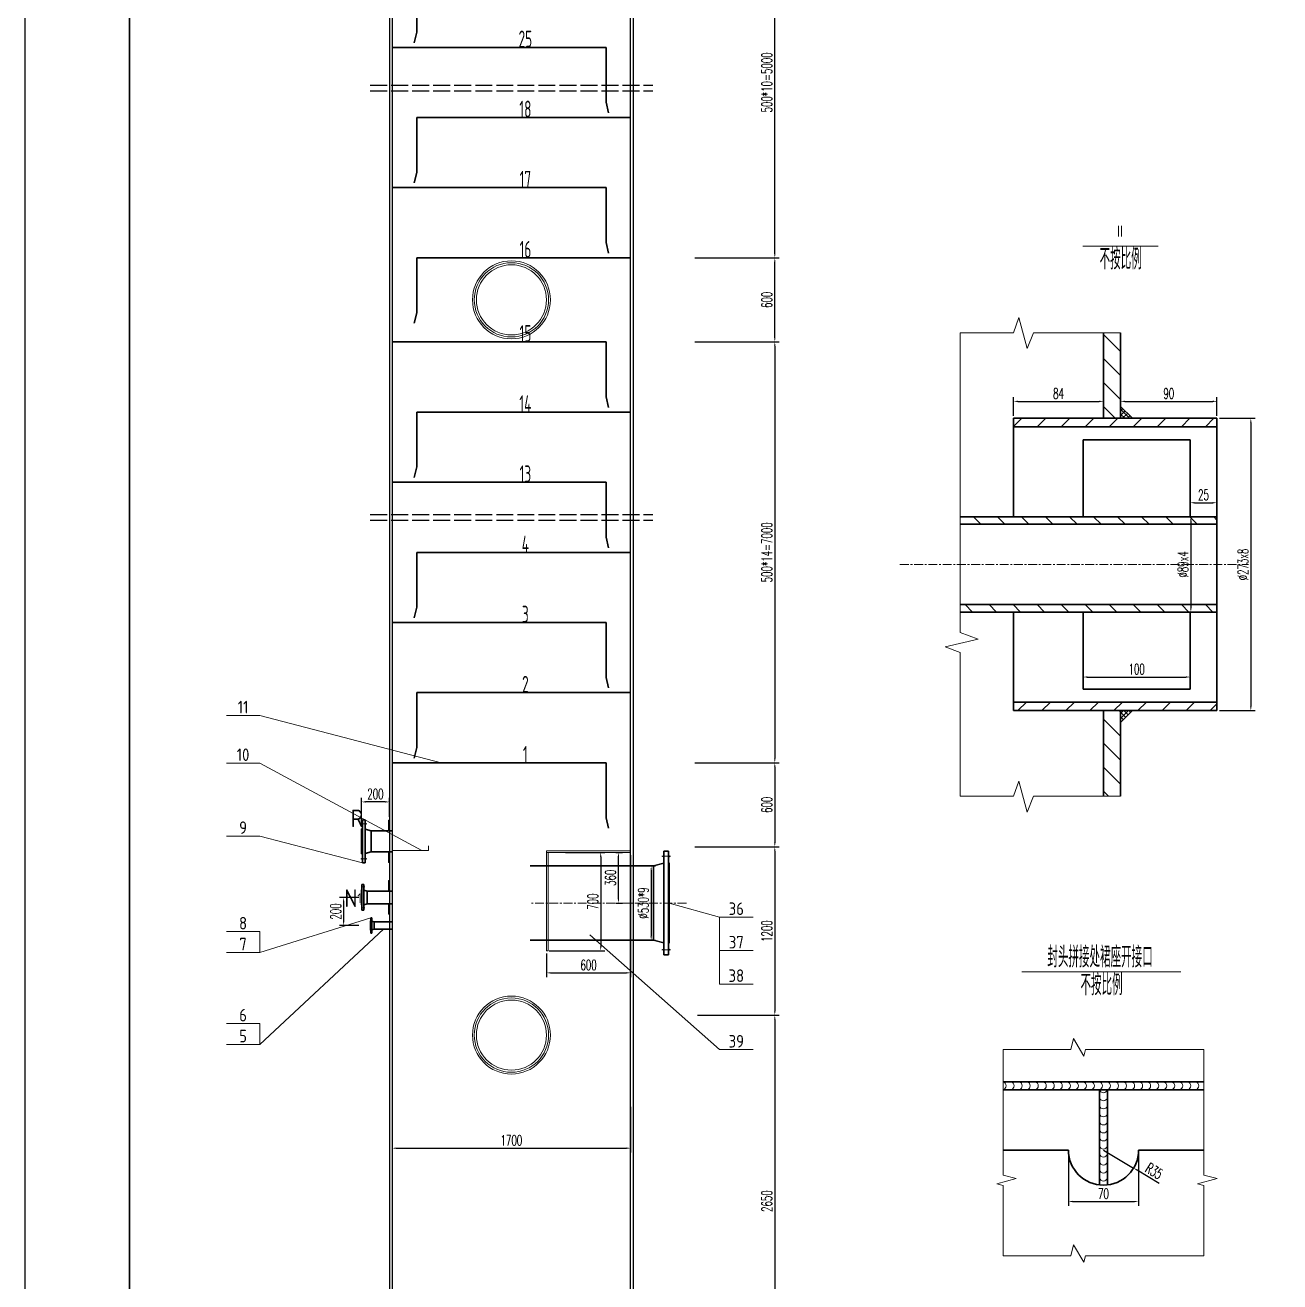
# Model space of a CAD drawing. Header units: millimetres. Extents: x 726 to 18437, y 478 to 25554.
# Drawn here: x 726 to 9673, y 5579 to 14538 of the extents above; entities that cross this region are included whole.
import ezdxf

# ---------------------------------------------------------------- set-up
doc = ezdxf.new("R2010")
doc.units = ezdxf.units.MM
doc.linetypes.add('ACAD_ISO02W100', pattern=[15, 12, -3])
doc.linetypes.add('CENTERX2', pattern=[101.6, 63.5, -12.7, 12.7, -12.7])
for name, color, linetype, lineweight in [('HNU-中心线', 2, 'CENTERX2', 15), ('HNU-主结构线', 1, 'Continuous', 30), ('HNU-剖面线', 4, 'Continuous', 15), ('HNU-尺寸标注', 6, 'Continuous', 15), ('HNU-指引线', 7, 'Continuous', 15), ('HNU-文字标注', 5, 'Continuous', 15), ('HNU-文本', 4, 'Continuous', 15), ('HNU-焊缝', 240, 'Continuous', 15), ('HNU-细实线', 110, 'Continuous', 15), ('HNU-附件', 7, 'Continuous', 30)]:
    doc.layers.add(name, color=color, linetype=linetype, lineweight=lineweight)
doc.layers.add('图层2', color=1, linetype='Continuous')
doc.styles.add('dm', font='romans.shx', dxfattribs={"width": 0.6})
doc.styles.add('HNU-文字', font='gbenor.shx', dxfattribs={"width": 0.7, "height": 5, "bigfont": 'gbcbig.shx'})
doc.styles.add('HNU-标注字母及数字', font='gbenor.shx', dxfattribs={"height": 3, "bigfont": 'gbcbig.shx'})
doc.styles.add('HNU-标注尺寸', font='gbenor.shx', dxfattribs={"width": 0.67, "bigfont": 'gbcbig.shx'})
doc.styles.add('HNU-罗马数字', font='romans.shx', dxfattribs={"height": 3, "bigfont": 'gbcbig.shx'})
doc.dimstyles.new('md', dxfattribs={"dimscale": 30, "dimtxt": 2.5, "dimasz": 1, "dimexe": 1, "dimexo": 0.625, "dimtad": 1, "dimdec": 0, "dimtxsty": 'dm', "dimcen": 2.5, "dimclrd": 7, "dimclre": 7, "dimclrt": 7, "dimadec": 0, "dimazin": 0, "dimtfac": 1, "dimtdec": 0, "dimtix": 1, "dimtmove": 0, "dimatfit": 3, "dimldrblk": 'ARCHTICK', "dimfxl": 1, "dimarcsym": 0})
pattern_1 = [(135, (-105793.52, -46881.62), (-85.68318, -85.68318), [])]

# ---------------------------------------------------------------- blocks, each defined once
blk = doc.blocks.new('*D8')
at = {"layer": 'Defpoints', "color": 0, "transparency": 16777216}
for p in [(5481.9, 12279.5), (5500.6, 9279.5), (6071.3, 9279.5)]:
    blk.add_point(p, dxfattribs=at)
at = {"layer": '图层2', "color": 7, "lineweight": -2, "transparency": 16777216}
for p, q in [((5500.6, 12279.5), (6101.3, 12279.5)), ((6071.3, 12249.5), (6071.3, 9309.5)), ((5519.4, 9279.5), (6101.3, 9279.5))]:
    blk.add_line(p, q, dxfattribs=at)
at = {"layer": '图层2', "color": 7, "transparency": 16777216}
for points in [[(6066.3, 12249.5), (6076.3, 12249.5), (6071.3, 12279.5)], [(6066.3, 9309.5), (6076.3, 9309.5), (6071.3, 9279.5)]]:
    blk.add_solid(points, dxfattribs=at)
at = {"layer": '图层2', "color": 7, "transparency": 16777216, "insert": (6015, 10779.5), "char_height": 75, "attachment_point": 5, "rotation": 90, "style": 'dm'}
blk.add_mtext('500*14=7000', dxfattribs=at)
blk = doc.blocks.new('_ArchTick')
at = {"color": 0, "linetype": 'ByBlock', "const_width": 0.15}
blk.add_lwpolyline([(-0.5, -0.5), (0.5, 0.5)], dxfattribs=at)
blk = doc.blocks.new('*D9')
at = {"layer": 'Defpoints', "color": 0, "transparency": 16777216}
for p in [(5481.9, 9279.5), (5481.9, 8679.5), (6071.3, 8679.5)]:
    blk.add_point(p, dxfattribs=at)
at = {"layer": '图层2', "color": 7, "lineweight": -2, "transparency": 16777216}
for p, q in [((5500.6, 9279.5), (6101.3, 9279.5)), ((6071.3, 9249.5), (6071.3, 8709.5)), ((5500.6, 8679.5), (6101.3, 8679.5))]:
    blk.add_line(p, q, dxfattribs=at)
at = {"layer": '图层2', "color": 7, "transparency": 16777216}
for points in [[(6066.3, 9249.5), (6076.3, 9249.5), (6071.3, 9279.5)], [(6066.3, 8709.5), (6076.3, 8709.5), (6071.3, 8679.5)]]:
    blk.add_solid(points, dxfattribs=at)
at = {"layer": '图层2', "color": 7, "transparency": 16777216, "insert": (6015, 8979.5), "char_height": 75, "attachment_point": 5, "rotation": 90, "style": 'dm'}
blk.add_mtext('600', dxfattribs=at)
blk = doc.blocks.new('*D10')
at = {"layer": 'Defpoints', "color": 0, "transparency": 16777216}
for p in [(5500.6, 8679.5), (5500.6, 7479.5), (6071.3, 7479.5)]:
    blk.add_point(p, dxfattribs=at)
at = {"layer": '图层2', "color": 7, "lineweight": -2, "transparency": 16777216}
for p, q in [((5519.4, 8679.5), (6101.3, 8679.5)), ((6071.3, 8649.5), (6071.3, 7509.5)), ((5519.4, 7479.5), (6101.3, 7479.5))]:
    blk.add_line(p, q, dxfattribs=at)
at = {"layer": '图层2', "color": 7, "transparency": 16777216}
for points in [[(6066.3, 8649.5), (6076.3, 8649.5), (6071.3, 8679.5)], [(6066.3, 7509.5), (6076.3, 7509.5), (6071.3, 7479.5)]]:
    blk.add_solid(points, dxfattribs=at)
at = {"layer": '图层2', "color": 7, "transparency": 16777216, "insert": (6015, 8079.5), "char_height": 75, "attachment_point": 5, "rotation": 90, "style": 'dm'}
blk.add_mtext('1200', dxfattribs=at)
blk = doc.blocks.new('*D11')
at = {"layer": 'Defpoints', "color": 0, "transparency": 16777216}
for p in [(5500.6, 7479.5), (5333.1, 4829.5), (6071.3, 4829.5)]:
    blk.add_point(p, dxfattribs=at)
at = {"layer": '图层2', "color": 7, "lineweight": -2, "transparency": 16777216}
for p, q in [((5519.4, 7479.5), (6101.3, 7479.5)), ((6071.3, 7449.5), (6071.3, 4859.5)), ((5351.9, 4829.5), (6101.3, 4829.5))]:
    blk.add_line(p, q, dxfattribs=at)
at = {"layer": '图层2', "color": 7, "transparency": 16777216}
for points in [[(6066.3, 7449.5), (6076.3, 7449.5), (6071.3, 7479.5)], [(6066.3, 4859.5), (6076.3, 4859.5), (6071.3, 4829.5)]]:
    blk.add_solid(points, dxfattribs=at)
at = {"layer": '图层2', "color": 7, "transparency": 16777216, "insert": (6015, 6154.5), "char_height": 75, "attachment_point": 5, "rotation": 90, "style": 'dm'}
blk.add_mtext('2650', dxfattribs=at)
blk = doc.blocks.new('*D30')
at = {"layer": 'Defpoints', "color": 0, "transparency": 16777216}
for p in [(4559.9, 8639.5), (4443.5, 7939.5), (4830, 7939.5)]:
    blk.add_point(p, dxfattribs=at)
at = {"layer": 'HNU-尺寸标注', "color": 7, "lineweight": -2, "transparency": 16777216}
for p, q in [((4578.6, 8639.5), (4860, 8639.5)), ((4830, 8609.5), (4830, 7969.5)), ((4462.3, 7939.5), (4860, 7939.5))]:
    blk.add_line(p, q, dxfattribs=at)
at = {"layer": 'HNU-尺寸标注', "color": 7, "transparency": 16777216}
for points in [[(4825, 8609.5), (4835, 8609.5), (4830, 8639.5)], [(4825, 7969.5), (4835, 7969.5), (4830, 7939.5)]]:
    blk.add_solid(points, dxfattribs=at)
at = {"layer": 'HNU-尺寸标注', "color": 7, "transparency": 16777216, "insert": (4773.8, 8289.5), "char_height": 75, "attachment_point": 5, "rotation": 90, "style": 'dm'}
blk.add_mtext('700', dxfattribs=at)
blk = doc.blocks.new('*D16')
at = {"layer": 'Defpoints', "color": 0, "transparency": 16777216}
for p in [(4919.5, 8639.5), (4956.3, 8639.5), (4919.5, 8279.5)]:
    blk.add_point(p, dxfattribs=at)
at = {"layer": 'HNU-尺寸标注', "color": 7, "lineweight": -2, "transparency": 16777216}
for p, q in [((4938.2, 8639.5), (4986.3, 8639.5)), ((4956.3, 8309.5), (4956.3, 8609.5)), ((4938.2, 8279.5), (4986.3, 8279.5))]:
    blk.add_line(p, q, dxfattribs=at)
at = {"layer": 'HNU-尺寸标注', "color": 7, "transparency": 16777216}
for points in [[(4951.3, 8609.5), (4961.3, 8609.5), (4956.3, 8639.5)], [(4951.3, 8309.5), (4961.3, 8309.5), (4956.3, 8279.5)]]:
    blk.add_solid(points, dxfattribs=at)
at = {"layer": 'HNU-尺寸标注', "color": 7, "transparency": 16777216, "insert": (4900.1, 8459.5), "char_height": 75, "attachment_point": 5, "rotation": 90, "style": 'dm'}
blk.add_mtext('360', dxfattribs=at)
blk = doc.blocks.new('*D31')
at = {"layer": 'Defpoints', "color": 0, "transparency": 16777216}
for p in [(5043.5, 8639.5), (4443.5, 7939.5), (5043.5, 7781.8)]:
    blk.add_point(p, dxfattribs=at)
at = {"layer": 'HNU-尺寸标注', "color": 7, "lineweight": -2, "transparency": 16777216}
for p, q in [((5043.5, 8620.8), (5043.5, 7751.8)), ((4443.5, 7920.8), (4443.5, 7751.8)), ((4473.5, 7781.8), (5013.5, 7781.8))]:
    blk.add_line(p, q, dxfattribs=at)
at = {"layer": 'HNU-尺寸标注', "color": 7, "transparency": 16777216}
for points in [[(4473.5, 7786.8), (4473.5, 7776.8), (4443.5, 7781.8)], [(5013.5, 7786.8), (5013.5, 7776.8), (5043.5, 7781.8)]]:
    blk.add_solid(points, dxfattribs=at)
at = {"layer": 'HNU-尺寸标注', "color": 7, "transparency": 16777216, "insert": (4743.5, 7838.1), "char_height": 75, "attachment_point": 5, "style": 'dm'}
blk.add_mtext('600', dxfattribs=at)
blk = doc.blocks.new('*D32')
at = {"layer": 'Defpoints', "color": 0, "transparency": 16777216}
for p in [(5143.8, 8544.5), (5143.8, 8014.5), (5189.8, 8014.5)]:
    blk.add_point(p, dxfattribs=at)
at = {"layer": 'HNU-尺寸标注', "color": 7, "lineweight": -2, "transparency": 16777216}
for p, q in [((5162.5, 8544.5), (5219.8, 8544.5)), ((5189.8, 8514.5), (5189.8, 8044.5)), ((5162.5, 8014.5), (5219.8, 8014.5))]:
    blk.add_line(p, q, dxfattribs=at)
at = {"layer": 'HNU-尺寸标注', "color": 7, "transparency": 16777216}
for points in [[(5184.8, 8514.5), (5194.8, 8514.5), (5189.8, 8544.5)], [(5184.8, 8044.5), (5194.8, 8044.5), (5189.8, 8014.5)]]:
    blk.add_solid(points, dxfattribs=at)
at = {"layer": 'HNU-尺寸标注', "color": 7, "transparency": 16777216, "insert": (5133.5, 8279.5), "char_height": 75, "attachment_point": 5, "rotation": 90, "style": 'dm'}
blk.add_mtext('%%C530*9', dxfattribs=at)
blk = doc.blocks.new('*D33')
at = {"layer": 'Defpoints', "color": 0, "transparency": 16777216}
for p in [(3123.5, 9000.4), (3323.7, 8875.2), (3123.5, 8809.3)]:
    blk.add_point(p, dxfattribs=at)
at = {"layer": 'HNU-尺寸标注', "color": 7, "lineweight": -2, "transparency": 16777216}
for p, q in [((3123.5, 8828), (3123.5, 9030.4)), ((3293.7, 9000.4), (3153.5, 9000.4)), ((3323.7, 8894), (3323.7, 9030.4))]:
    blk.add_line(p, q, dxfattribs=at)
at = {"layer": 'HNU-尺寸标注', "color": 7, "transparency": 16777216}
for points in [[(3153.5, 9005.4), (3153.5, 8995.4), (3123.5, 9000.4)], [(3293.7, 9005.4), (3293.7, 8995.4), (3323.7, 9000.4)]]:
    blk.add_solid(points, dxfattribs=at)
at = {"layer": 'HNU-尺寸标注', "color": 7, "transparency": 16777216, "insert": (3223.6, 9056.6), "char_height": 75, "attachment_point": 5, "style": 'dm'}
blk.add_mtext('200', dxfattribs=at)
blk = doc.blocks.new('*D34')
at = {"layer": 'Defpoints', "color": 0, "transparency": 16777216}
for p in [(3123.5, 8319.5), (2996.9, 8119.5), (3123.5, 8119.5)]:
    blk.add_point(p, dxfattribs=at)
at = {"layer": 'HNU-尺寸标注', "color": 7, "lineweight": -2, "transparency": 16777216}
for p, q in [((3104.8, 8319.5), (2966.9, 8319.5)), ((2996.9, 8289.5), (2996.9, 8149.5)), ((3104.8, 8119.5), (2966.9, 8119.5))]:
    blk.add_line(p, q, dxfattribs=at)
at = {"layer": 'HNU-尺寸标注', "color": 7, "transparency": 16777216}
for points in [[(2991.9, 8289.5), (3001.9, 8289.5), (2996.9, 8319.5)], [(2991.9, 8149.5), (3001.9, 8149.5), (2996.9, 8119.5)]]:
    blk.add_solid(points, dxfattribs=at)
at = {"layer": 'HNU-尺寸标注', "color": 7, "transparency": 16777216, "insert": (2940.7, 8219.5), "char_height": 75, "attachment_point": 5, "rotation": 90, "style": 'dm'}
blk.add_mtext('200', dxfattribs=at)
blk = doc.blocks.new('*D19')
at = {"layer": 'Defpoints', "color": 0, "transparency": 16777216}
for p in [(5481.9, 12879.5), (6071.3, 12879.5), (5481.9, 12279.5)]:
    blk.add_point(p, dxfattribs=at)
at = {"layer": '图层2', "color": 7, "lineweight": -2, "transparency": 16777216}
for p, q in [((5500.6, 12879.5), (6101.3, 12879.5)), ((6071.3, 12309.5), (6071.3, 12849.5)), ((5500.6, 12279.5), (6101.3, 12279.5))]:
    blk.add_line(p, q, dxfattribs=at)
at = {"layer": '图层2', "color": 7, "transparency": 16777216}
for points in [[(6066.3, 12849.5), (6076.3, 12849.5), (6071.3, 12879.5)], [(6066.3, 12309.5), (6076.3, 12309.5), (6071.3, 12279.5)]]:
    blk.add_solid(points, dxfattribs=at)
at = {"layer": '图层2', "color": 7, "transparency": 16777216, "insert": (6015, 12579.5), "char_height": 75, "attachment_point": 5, "rotation": 90, "style": 'dm'}
blk.add_mtext('600', dxfattribs=at)
blk = doc.blocks.new('*D20')
at = {"layer": 'Defpoints', "color": 0, "transparency": 16777216}
for p in [(5500.6, 15379.5), (6071.3, 15379.5), (5481.9, 12879.5)]:
    blk.add_point(p, dxfattribs=at)
at = {"layer": '图层2', "color": 7, "lineweight": -2, "transparency": 16777216}
for p, q in [((5519.4, 15379.5), (6101.3, 15379.5)), ((6071.3, 12909.5), (6071.3, 15349.5)), ((5500.6, 12879.5), (6101.3, 12879.5))]:
    blk.add_line(p, q, dxfattribs=at)
at = {"layer": '图层2', "color": 7, "transparency": 16777216}
for points in [[(6066.3, 15349.5), (6076.3, 15349.5), (6071.3, 15379.5)], [(6066.3, 12909.5), (6076.3, 12909.5), (6071.3, 12879.5)]]:
    blk.add_solid(points, dxfattribs=at)
at = {"layer": '图层2', "color": 7, "transparency": 16777216, "insert": (6015, 14129.5), "char_height": 75, "attachment_point": 5, "rotation": 90, "style": 'dm'}
blk.add_mtext('500*10=5000', dxfattribs=at)
blk = doc.blocks.new('*D38')
at = {"layer": 'Defpoints', "color": 0, "transparency": 16777216}
for p in [(3343.5, 6846.5), (5043.5, 6846.5), (5043.5, 6531.9)]:
    blk.add_point(p, dxfattribs=at)
at = {"layer": '图层2', "color": 7, "lineweight": -2, "transparency": 16777216}
for p, q in [((3343.5, 6827.8), (3343.5, 6501.9)), ((5043.5, 6827.8), (5043.5, 6501.9)), ((3373.5, 6531.9), (5013.5, 6531.9))]:
    blk.add_line(p, q, dxfattribs=at)
at = {"layer": '图层2', "color": 7, "transparency": 16777216}
for points in [[(3373.5, 6536.9), (3373.5, 6526.9), (3343.5, 6531.9)], [(5013.5, 6536.9), (5013.5, 6526.9), (5043.5, 6531.9)]]:
    blk.add_solid(points, dxfattribs=at)
at = {"layer": '图层2', "color": 7, "transparency": 16777216, "insert": (4193.5, 6588.2), "char_height": 75, "attachment_point": 5, "style": 'dm'}
blk.add_mtext('1700', dxfattribs=at)
blk = doc.blocks.new('*D41')
at = {"layer": 'Defpoints', "color": 0, "transparency": 16777216}
for p in [(8414.7, 11855.9), (7773.5, 11734.9), (8414.7, 11734.9)]:
    blk.add_point(p, dxfattribs=at)
at = {"layer": 'HNU-尺寸标注', "color": 7, "lineweight": -2, "transparency": 16777216}
for p, q in [((7773.5, 11753.6), (7773.5, 11885.9)), ((7803.5, 11855.9), (8384.7, 11855.9)), ((8414.7, 11753.6), (8414.7, 11885.9))]:
    blk.add_line(p, q, dxfattribs=at)
at = {"layer": 'HNU-尺寸标注', "color": 7, "transparency": 16777216}
for points in [[(7803.5, 11860.9), (7803.5, 11850.9), (7773.5, 11855.9)], [(8384.7, 11860.9), (8384.7, 11850.9), (8414.7, 11855.9)]]:
    blk.add_solid(points, dxfattribs=at)
at = {"layer": 'HNU-尺寸标注', "color": 7, "transparency": 16777216, "insert": (8094.1, 11912.1), "char_height": 75, "attachment_point": 5, "style": 'dm'}
blk.add_mtext('84', dxfattribs=at)
blk = doc.blocks.new('*D42')
at = {"layer": 'Defpoints', "color": 0, "transparency": 16777216}
for p in [(9223.8, 11855.9), (8536.8, 11734.9), (9223.8, 11734.9)]:
    blk.add_point(p, dxfattribs=at)
at = {"layer": 'HNU-尺寸标注', "color": 7, "lineweight": -2, "transparency": 16777216}
for p, q in [((8536.8, 11753.6), (8536.8, 11885.9)), ((8566.8, 11855.9), (9193.8, 11855.9)), ((9223.8, 11753.6), (9223.8, 11885.9))]:
    blk.add_line(p, q, dxfattribs=at)
at = {"layer": 'HNU-尺寸标注', "color": 7, "transparency": 16777216}
for points in [[(8566.8, 11860.9), (8566.8, 11850.9), (8536.8, 11855.9)], [(9193.8, 11860.9), (9193.8, 11850.9), (9223.8, 11855.9)]]:
    blk.add_solid(points, dxfattribs=at)
at = {"layer": 'HNU-尺寸标注', "color": 7, "transparency": 16777216, "insert": (8880.3, 11912.1), "char_height": 75, "attachment_point": 5, "style": 'dm'}
blk.add_mtext('90', dxfattribs=at)
blk = doc.blocks.new('*D43')
at = {"layer": 'Defpoints', "color": 0, "transparency": 16777216}
for p in [(9223.8, 11133.1), (9033, 11032.6), (9223.8, 11032.6)]:
    blk.add_point(p, dxfattribs=at)
at = {"layer": 'HNU-尺寸标注', "color": 7, "lineweight": -2, "transparency": 16777216}
for p, q in [((9033, 11051.4), (9033, 11163.1)), ((9063, 11133.1), (9193.8, 11133.1)), ((9223.8, 11051.4), (9223.8, 11163.1))]:
    blk.add_line(p, q, dxfattribs=at)
at = {"layer": 'HNU-尺寸标注', "color": 7, "transparency": 16777216}
for points in [[(9063, 11138.1), (9063, 11128.1), (9033, 11133.1)], [(9193.8, 11138.1), (9193.8, 11128.1), (9223.8, 11133.1)]]:
    blk.add_solid(points, dxfattribs=at)
at = {"layer": 'HNU-尺寸标注', "color": 7, "transparency": 16777216, "insert": (9128.4, 11189.4), "char_height": 75, "attachment_point": 5, "style": 'dm'}
blk.add_mtext('25', dxfattribs=at)
blk = doc.blocks.new('*D44')
at = {"layer": 'Defpoints', "color": 0, "transparency": 16777216}
for p in [(9033, 9890.7), (8269.7, 9803.7), (9033, 9803.7)]:
    blk.add_point(p, dxfattribs=at)
at = {"layer": 'HNU-尺寸标注', "color": 7, "lineweight": -2, "transparency": 16777216}
for p, q in [((8269.7, 9822.4), (8269.7, 9920.7)), ((8299.7, 9890.7), (9003, 9890.7)), ((9033, 9822.4), (9033, 9920.7))]:
    blk.add_line(p, q, dxfattribs=at)
at = {"layer": 'HNU-尺寸标注', "color": 7, "transparency": 16777216}
for points in [[(8299.7, 9895.7), (8299.7, 9885.7), (8269.7, 9890.7)], [(9003, 9895.7), (9003, 9885.7), (9033, 9890.7)]]:
    blk.add_solid(points, dxfattribs=at)
at = {"layer": 'HNU-尺寸标注', "color": 7, "transparency": 16777216, "insert": (8651.3, 9946.9), "char_height": 75, "attachment_point": 5, "style": 'dm'}
blk.add_mtext('100', dxfattribs=at)
blk = doc.blocks.new('*D25')
at = {"layer": 'Defpoints', "color": 0, "transparency": 16777216}
for p in [(9033, 11032.6), (9037.8, 10353.3), (9037.8, 10353.3)]:
    blk.add_point(p, dxfattribs=at)
at = {"layer": 'HNU-尺寸标注', "color": 7, "lineweight": -2, "transparency": 16777216}
for p, q in [((9051.7, 11032.6), (9067.8, 11032.6)), ((9037.8, 11002.6), (9037.8, 10383.3)), ((9019.1, 10353.3), (9007.8, 10353.3))]:
    blk.add_line(p, q, dxfattribs=at)
at = {"layer": 'HNU-尺寸标注', "color": 7, "transparency": 16777216}
for points in [[(9032.8, 11002.6), (9042.8, 11002.6), (9037.8, 11032.6)], [(9032.8, 10383.3), (9042.8, 10383.3), (9037.8, 10353.3)]]:
    blk.add_solid(points, dxfattribs=at)
at = {"layer": 'HNU-尺寸标注', "color": 7, "transparency": 16777216, "insert": (8981.6, 10692.9), "char_height": 75, "attachment_point": 5, "rotation": 90, "style": 'dm'}
blk.add_mtext('%%C89x4', dxfattribs=at)
blk = doc.blocks.new('*D45')
at = {"layer": 'Defpoints', "color": 0, "transparency": 16777216}
for p in [(9223.8, 11734.9), (9223.8, 9651), (9465.5, 9651)]:
    blk.add_point(p, dxfattribs=at)
at = {"layer": 'HNU-尺寸标注', "color": 7, "lineweight": -2, "transparency": 16777216}
for p, q in [((9242.5, 11734.9), (9495.5, 11734.9)), ((9465.5, 11704.9), (9465.5, 9681)), ((9242.5, 9651), (9495.5, 9651))]:
    blk.add_line(p, q, dxfattribs=at)
at = {"layer": 'HNU-尺寸标注', "color": 7, "transparency": 16777216}
for points in [[(9460.5, 11704.9), (9470.5, 11704.9), (9465.5, 11734.9)], [(9460.5, 9681), (9470.5, 9681), (9465.5, 9651)]]:
    blk.add_solid(points, dxfattribs=at)
at = {"layer": 'HNU-尺寸标注', "color": 7, "transparency": 16777216, "insert": (9409.3, 10692.9), "char_height": 75, "attachment_point": 5, "rotation": 90, "style": 'dm'}
blk.add_mtext('%%C273x8', dxfattribs=at)
blk = doc.blocks.new('*D26')
at = {"layer": 'Defpoints', "color": 0, "transparency": 16777216}
for p in [(8414.9, 6518.9), (8629.9, 6390.5)]:
    blk.add_point(p, dxfattribs=at)
at = {"layer": 'HNU-尺寸标注', "color": 7, "lineweight": -2, "transparency": 16777216}
for p, q in [((8414.9, 6518.9), (8629.9, 6390.5)), ((8813, 6281.2), (8655.7, 6375.1))]:
    blk.add_line(p, q, dxfattribs=at)
at = {"layer": 'HNU-尺寸标注', "color": 7, "transparency": 16777216}
blk.add_solid([(8658.3, 6379.4), (8653.1, 6370.8), (8629.9, 6390.5)], dxfattribs=at)
at = {"layer": 'HNU-尺寸标注', "color": 7, "transparency": 16777216, "insert": (8776.1, 6368.8), "char_height": 75, "attachment_point": 5, "rotation": 329.15278, "style": 'dm'}
blk.add_mtext('R35', dxfattribs=at)
blk = doc.blocks.new('*D48')
at = {"layer": 'Defpoints', "color": 0, "transparency": 16777216}
for p in [(8164.4, 6518.9), (8665.4, 6518.9), (8665.4, 6151.7)]:
    blk.add_point(p, dxfattribs=at)
at = {"layer": 'HNU-尺寸标注', "color": 7, "lineweight": -2, "transparency": 16777216}
for p, q in [((8164.4, 6500.2), (8164.4, 6121.7)), ((8665.4, 6500.2), (8665.4, 6121.7)), ((8194.4, 6151.7), (8635.4, 6151.7))]:
    blk.add_line(p, q, dxfattribs=at)
at = {"layer": 'HNU-尺寸标注', "color": 7, "transparency": 16777216}
for points in [[(8194.4, 6156.7), (8194.4, 6146.7), (8164.4, 6151.7)], [(8635.4, 6156.7), (8635.4, 6146.7), (8665.4, 6151.7)]]:
    blk.add_solid(points, dxfattribs=at)
at = {"layer": 'HNU-尺寸标注', "color": 7, "transparency": 16777216, "insert": (8414.9, 6207.9), "char_height": 75, "attachment_point": 5, "style": 'dm'}
blk.add_mtext('70', dxfattribs=at)

msp = doc.modelspace()

# ---------------------------------------------------------------- hatches: boundary and pattern name
at = {"layer": 'HNU-剖面线'}
h = msp.add_hatch(dxfattribs=at)
h.set_pattern_fill('ANSI31', color=256, scale=38.165138, angle=90, style=0)
h.set_pattern_definition(pattern_1)
h.paths.add_polyline_path([(8414.7, 11734.9), (8536.8, 11734.9), (8536.8, 12345.5), (8414.7, 12345.5)])
h.paths.add_polyline_path([(8536.8, 9651), (8414.7, 9651), (8414.7, 9040.4), (8536.8, 9040.4)])
h = msp.add_hatch(dxfattribs=at)
h.set_pattern_fill('ANSI31', color=256, scale=38.165138, style=0)
h.set_pattern_definition([(45, (-105793.52, -46881.62), (-85.68318, 85.68318), [])])
h.paths.add_polyline_path([(7773.5, 11734.9), (7773.5, 11673.8), (9223.8, 11673.8), (9223.8, 11734.9)])
h.paths.add_polyline_path([(7773.5, 9712.1), (7773.5, 9651), (9223.8, 9651), (9223.8, 9712.1)])
h = msp.add_hatch(dxfattribs=at)
h.set_pattern_fill('ANSI31', color=256, scale=38.165138, angle=90, style=0)
h.set_pattern_definition(pattern_1)
h.paths.add_polyline_path([(9223.8, 10979.2), (9223.8, 10998.3), (9223.8, 11032.6), (7391.9, 11032.6), (7391.9, 10979.2)])
h.paths.add_polyline_path([(9223.8, 10353.3), (9223.8, 10387.6), (9223.8, 10406.7), (7391.9, 10406.7), (7391.9, 10353.3)])
at = {"layer": 'HNU-焊缝'}
h = msp.add_hatch(dxfattribs=at)
h.set_pattern_fill('ANSI37', color=256, scale=7.633028, style=0)
h.set_pattern_definition([(45, (-105793.522, -46881.619), (-17.1366355, 17.1366355), []), (135, (-105793.522, -46881.619), (-17.1366355, -17.1366355), [])])
h.paths.add_polyline_path([(8536.8, 11820.3), (8536.8, 11734.9), (8622.3, 11734.9)])
h = msp.add_hatch(dxfattribs=at)
h.set_pattern_fill('ANSI37', color=256, scale=7.633028, angle=90, style=0)
h.set_pattern_definition([(135, (-105793.522, -46881.619), (-17.1366355, -17.1366355), []), (225, (-105793.522, -46881.619), (17.1366355, -17.1366355), [])])
h.paths.add_polyline_path([(8622.3, 9651), (8536.8, 9651), (8536.8, 9565.5)])

# ---------------------------------------------------------------- linework, layer by layer
msp.add_lwpolyline([(725.9, 25554.1), (18436.9, 25554.1), (18436.9, 478.4), (725.9, 478.4)], close=True)
at = {"linetype": 'ACAD_ISO02W100', "ltscale": 10}
for points in [[(3186.2, 14110.2), (5200.9, 14110.2)], [(3186.2, 14068.3), (5200.9, 14068.3)], [(3186.2, 11050.2), (5200.9, 11050.2)], [(3186.2, 11008.4), (5200.9, 11008.4)]]:
    msp.add_lwpolyline(points, dxfattribs=at)
at = {"layer": 'HNU-中心线'}
for p, q in [((6963.5, 10692.9), (9448.7, 10692.9)), ((3119.3, 8844.4), (3162.9, 8844.4)), ((5328.5, 8612.6), (5263.9, 8612.6)), ((3119.3, 8594.7), (3162.9, 8594.7)), ((3121, 8394.4), (3147.1, 8394.4)), ((3121, 8244.6), (3147.1, 8244.6)), ((5441, 8279.5), (4327.6, 8279.5)), ((3187, 8164.5), (3202.7, 8164.5)), ((3187, 8074.6), (3202.7, 8074.6)), ((5328.5, 7946.5), (5263.9, 7946.5))]:
    msp.add_line(p, q, dxfattribs=at)
at = {"layer": 'HNU-主结构线'}
for p, q in [((1471.3, 776.6), (1471.3, 25255.9)), ((8414.7, 12345.5), (8414.7, 11734.9)), ((8536.8, 11734.9), (8536.8, 12345.5)), ((8622.3, 11734.9), (8536.8, 11820.3)), ((9223.8, 11734.9), (7773.5, 11734.9)), ((7773.5, 11734.9), (7773.5, 11032.6)), ((9223.8, 11673.8), (7773.5, 11673.8)), ((9223.8, 11734.9), (9223.8, 10998.3)), ((9033, 11582.2), (8269.7, 11582.2)), ((8269.7, 11582.2), (8269.7, 11032.6)), ((9033, 11032.6), (9033, 11582.2)), ((7391.9, 11032.6), (9223.8, 11032.6)), ((7391.9, 10979.2), (9223.8, 10979.2)), ((9223.8, 10998.3), (9223.8, 10387.6)), ((7391.9, 10406.7), (9223.8, 10406.7)), ((7391.9, 10353.3), (9223.8, 10353.3)), ((7773.5, 9651), (7773.5, 10353.3)), ((8269.7, 9803.7), (8269.7, 10353.3)), ((9033, 10353.3), (9033, 9803.7)), ((9223.8, 9651), (9223.8, 10387.6)), ((9033, 9803.7), (8269.7, 9803.7)), ((9223.8, 9712.1), (7773.5, 9712.1)), ((9223.8, 9651), (7773.5, 9651)), ((8414.7, 9651), (8414.7, 9040.4)), ((8536.8, 9651), (8536.8, 9040.4)), ((8622.3, 9651), (8536.8, 9565.5)), ((3130.6, 8732), (3130.6, 8872.5)), ((3130.6, 8872.5), (3151.6, 8872.5)), ((3151.6, 8872.5), (3151.6, 8732)), ((3123.5, 8809.3), (3130.6, 8809.3)), ((3123.5, 8809.3), (3123.5, 8629.8)), ((3130.6, 8809.3), (3130.6, 8629.8)), ((3193.8, 8794.5), (3151.6, 8805.8)), ((3151.6, 8732), (3151.6, 8794.5)), ((3193.8, 8794.5), (3347.5, 8794.5)), ((3193.8, 8794.5), (3193.8, 8644.5)), ((3130.6, 8748.8), (3130.6, 8566.6)), ((3151.6, 8566.6), (3151.6, 8748.8)), ((3151.6, 8732), (3151.6, 8633.3)), ((3130.6, 8629.8), (3123.5, 8629.8)), ((3193.8, 8644.5), (3151.6, 8633.3)), ((3193.8, 8644.5), (3347.5, 8644.5)), ((5312.6, 8649.9), (5279.8, 8649.9)), ((5279.8, 8649.9), (5279.8, 8279.5)), ((5312.6, 8279.5), (5312.6, 8649.9)), ((3130.6, 8566.6), (3151.6, 8566.6)), ((5207.2, 8544.5), (4327.6, 8544.5)), ((5279.8, 8562.9), (5207.2, 8544.5)), ((5207.2, 8279.5), (5207.2, 8544.5)), ((5279.8, 8565.4), (5279.8, 8562.9)), ((5317.5, 8565.4), (5312.6, 8565.4)), ((5312.6, 8565.4), (5312.6, 8279.5)), ((5317.5, 8565.4), (5317.5, 8279.5)), ((3123.5, 8373.4), (3127.8, 8373.4)), ((3123.5, 8373.4), (3123.5, 8265.7)), ((3127.8, 8327), (3127.8, 8411.3)), ((3127.8, 8411.3), (3140.4, 8411.3)), ((3127.8, 8373.4), (3127.8, 8265.7)), ((3127.8, 8337.1), (3127.8, 8227.8)), ((3140.4, 8411.3), (3140.4, 8327)), ((3165.7, 8364.5), (3140.4, 8371.3)), ((3140.4, 8327), (3140.4, 8364.5)), ((3140.4, 8227.8), (3140.4, 8337.1)), ((3165.7, 8364.5), (3347.5, 8364.5)), ((3165.7, 8364.5), (3165.7, 8274.5)), ((3127.8, 8265.7), (3123.5, 8265.7)), ((3140.4, 8327), (3140.4, 8267.8)), ((3165.7, 8274.5), (3140.4, 8267.8)), ((3165.7, 8274.5), (3347.5, 8274.5)), ((5207.2, 8279.5), (5207.2, 8014.5)), ((5279.8, 7909.2), (5279.8, 8279.5)), ((5312.6, 8279.5), (5312.6, 7909.2)), ((5312.6, 7993.7), (5312.6, 8279.5)), ((5317.5, 7993.7), (5317.5, 8279.5)), ((3127.8, 8227.8), (3140.4, 8227.8)), ((3191.1, 8124), (3191.1, 8174.6)), ((3191.1, 8174.6), (3198.7, 8174.6)), ((3198.7, 8174.6), (3198.7, 8124)), ((3188.6, 8151.8), (3191.1, 8151.8)), ((3188.6, 8151.8), (3188.6, 8087.2)), ((3191.1, 8087.2), (3188.6, 8087.2)), ((3191.1, 8151.8), (3191.1, 8087.2)), ((3191.1, 8130.1), (3191.1, 8064.5)), ((3191.1, 8064.5), (3198.7, 8064.5)), ((3213.8, 8146.5), (3198.7, 8150.6)), ((3198.7, 8124), (3198.7, 8146.5)), ((3198.7, 8064.5), (3198.7, 8130.1)), ((3198.7, 8124), (3198.7, 8088.5)), ((3213.8, 8092.5), (3198.7, 8088.5)), ((3213.8, 8146.5), (3347.5, 8146.5)), ((3213.8, 8146.5), (3213.8, 8092.5)), ((3213.8, 8092.5), (3347.5, 8092.5)), ((5207.2, 8014.5), (4327.6, 8014.5)), ((5279.8, 7996.1), (5207.2, 8014.5)), ((5279.8, 7993.7), (5279.8, 7996.1)), ((5317.5, 7993.7), (5312.6, 7993.7)), ((5312.6, 7909.2), (5279.8, 7909.2)), ((7699.3, 7005.6), (9130.5, 7005.6)), ((7699.3, 6948.3), (9130.5, 6948.3)), ((8386.3, 6948.3), (8386.3, 6270.1)), ((8443.5, 6948.3), (8443.5, 6270.1)), ((7699.3, 6518.9), (8164.4, 6518.9)), ((8665.4, 6518.9), (9130.5, 6518.9))]:
    msp.add_line(p, q, dxfattribs=at)
msp.add_arc((8414.9, 6518.9), 250.5, 180, 0, dxfattribs=at)
at = {"layer": 'HNU-尺寸标注'}
for p, q in [((3323.5, 8364.5), (3323.5, 8644.5)), ((3323.7, 8364.5), (3323.7, 8644.5)), ((3323.5, 8146.5), (3323.5, 8274.5)), ((3323.7, 8146.5), (3323.7, 8274.5))]:
    msp.add_line(p, q, dxfattribs=at)
for points in [[(3317.5, 8869.5), (3323.5, 8869.5), (3323.5, 8794.5), (3317.5, 8794.5)], [(3317.5, 8569.5), (3323.5, 8569.5), (3323.5, 8644.5), (3317.5, 8644.5)], [(4443.5, 8639.5), (5043.5, 8639.5), (5043.5, 8651.5), (4443.5, 8651.5)], [(4443.5, 8639.5), (4443.5, 7939.5), (4455.5, 7939.5), (4455.5, 8639.5)], [(3317.4, 8439.5), (3323.4, 8439.5), (3323.4, 8364.5), (3317.4, 8364.5)], [(3317.4, 8199.5), (3323.4, 8199.5), (3323.4, 8274.5), (3317.4, 8274.5)]]:
    msp.add_lwpolyline(points, close=True, dxfattribs=at)
msp.add_lwpolyline([(3601.2, 8687.4), (3601.2, 8655.2), (3347.5, 8655.2)], dxfattribs=at)
for centre, radius in [((4193.5, 12579.5), 277.8), ((4193.5, 12579.5), 264.8), ((4193.5, 12579.5), 250), ((4193.5, 7338.2), 277.8), ((4193.5, 7338.2), 264.8), ((4193.5, 7338.2), 250)]:
    msp.add_circle(centre, radius, dxfattribs=at)
at = {"layer": 'HNU-指引线'}
for p, q in [((2399.1, 9617), (2160.6, 9617)), ((3692.7, 9279.5), (2399.1, 9617)), ((2399.1, 9277.1), (2160.6, 9277.1)), ((3553.8, 8655.2), (2399.1, 9277.1)), ((2399.1, 8757.1), (2160.6, 8757.1)), ((3130.6, 8566.6), (2399.1, 8757.1)), ((5317.5, 8279.5), (5677.5, 8179.3)), ((3191.1, 8174.6), (2399.1, 7927.3)), ((5677.5, 8179.3), (5916.1, 8179.3)), ((5677.5, 8179.3), (5677.5, 7940.7)), ((2399.1, 8076.3), (2160.6, 8076.3)), ((3280.7, 8092.5), (2399.1, 7271.5)), ((2399.1, 7927.3), (2399.1, 8076.3)), ((4753.2, 8051.9), (5677.5, 7234.5)), ((2399.1, 7927.3), (2160.6, 7927.3)), ((5677.5, 7940.7), (5916.1, 7940.7)), ((5677.5, 7940.7), (5677.6, 7702.2)), ((5677.6, 7702.2), (5916.1, 7702.2)), ((2399.1, 7420.6), (2160.6, 7420.6)), ((2399.1, 7271.5), (2399.1, 7420.6)), ((2399.1, 7271.5), (2160.6, 7271.5)), ((5677.5, 7234.5), (5916.1, 7234.5))]:
    msp.add_line(p, q, dxfattribs=at)
at = {"layer": 'HNU-文字标注'}
for p, q in [((8804.2, 12962), (8267.5, 12962)), ((8966.3, 7788.4), (7833.3, 7788.4))]:
    msp.add_line(p, q, dxfattribs=at)
at = {"layer": 'HNU-焊缝'}
for centre, start, end in [((7690.9, 6976.9), 286.31536, 73.68464), ((7748.2, 6976.9), 286.31536, 73.68464), ((7805.4, 6976.9), 286.31536, 73.68464), ((7862.7, 6976.9), 286.31536, 73.68464), ((7919.9, 6976.9), 286.31536, 73.68464), ((7977.2, 6976.9), 286.31536, 73.68464), ((8034.4, 6976.9), 286.31536, 73.68464), ((8091.7, 6976.9), 286.31536, 73.68464), ((8148.9, 6976.9), 286.31536, 73.68464), ((8206.2, 6976.9), 286.31536, 73.68464), ((8263.4, 6976.9), 286.31536, 73.68464), ((8320.7, 6976.9), 286.31536, 73.68464), ((8377.9, 6976.9), 286.31536, 73.68464), ((8435.1, 6976.9), 286.31536, 73.68464), ((8492.4, 6976.9), 286.31536, 73.68464), ((8549.6, 6976.9), 286.31536, 73.68464), ((8606.9, 6976.9), 286.31536, 73.68464), ((8664.1, 6976.9), 286.31536, 73.68464), ((8721.4, 6976.9), 286.31536, 73.68464), ((8778.6, 6976.9), 286.31536, 73.68464), ((8835.9, 6976.9), 286.31536, 73.68464), ((8893.1, 6976.9), 286.31536, 73.68464), ((8950.4, 6976.9), 286.31536, 73.68464), ((9007.6, 6976.9), 286.31536, 73.68464), ((9064.9, 6976.9), 286.31536, 73.68464), ((8414.9, 6956.7), 196.31536, 343.68464), ((8414.9, 6899.4), 196.31536, 343.68464), ((8414.9, 6842.2), 196.31536, 343.68464), ((8414.9, 6784.9), 196.31536, 343.68464), ((8414.9, 6727.7), 196.31536, 343.68464), ((8414.9, 6670.4), 196.31536, 343.68464), ((8414.9, 6613.2), 196.31536, 343.68464), ((8414.9, 6555.9), 196.31536, 343.68464), ((8414.9, 6498.7), 196.31536, 343.68464), ((8414.9, 6441.5), 196.31536, 343.68464), ((8414.9, 6384.2), 196.31536, 343.68464), ((8414.9, 6327), 196.31536, 343.68464)]:
    msp.add_arc(centre, 29.8, start, end, dxfattribs=at)
at = {"layer": 'HNU-细实线'}
for p, q in [((7773.5, 12345.5), (7811.8, 12454.3)), ((7811.8, 12454.3), (7871.2, 12231.7)), ((7391.9, 12345.5), (7391.9, 10208.2)), ((7391.9, 12345.5), (7773.5, 12345.5)), ((7871.2, 12231.7), (7915.8, 12345.5)), ((7915.8, 12345.5), (8536.8, 12345.5)), ((7521.4, 10160.6), (7285.7, 10105)), ((7391.9, 10208.2), (7521.4, 10160.6)), ((7285.7, 10105), (7391.9, 10066)), ((7391.9, 10066), (7391.9, 9040.4)), ((7773.5, 9040.4), (7811.8, 9149.2)), ((7811.8, 9149.2), (7871.2, 8926.6)), ((7391.9, 9040.4), (7773.5, 9040.4)), ((7871.2, 8926.6), (7915.8, 9040.4)), ((7915.8, 9040.4), (8536.8, 9040.4)), ((8181.2, 7234.5), (8202.2, 7313)), ((8202.2, 7313), (8273.8, 7189.1)), ((7699.3, 7234.5), (8181.2, 7234.5)), ((7699.3, 7234.5), (7699.3, 6340)), ((8273.8, 7189.1), (8286, 7234.5)), ((8286, 7234.5), (9130.5, 7234.5)), ((9130.5, 7234.5), (9130.5, 6340)), ((7793.4, 6314.8), (7655.2, 6277.8)), ((7699.3, 6266), (7655.2, 6277.8)), ((7699.3, 6340), (7793.4, 6314.8)), ((9224.6, 6314.8), (9086.3, 6277.8)), ((9130.5, 6266), (9086.3, 6277.8)), ((9130.5, 6340), (9224.6, 6314.8)), ((7699.3, 6266), (7699.3, 5765)), ((9130.5, 6266), (9130.5, 5765)), ((8181.2, 5765), (8202.2, 5843.5)), ((8202.2, 5843.5), (8273.8, 5719.6)), ((7699.3, 5765), (8181.2, 5765)), ((8273.8, 5719.6), (8286, 5765)), ((8286, 5765), (9130.5, 5765))]:
    msp.add_line(p, q, dxfattribs=at)
at = {"layer": 'HNU-附件'}
for p, q in [((3518.7, 14487.9), (3518.7, 14879.5)), ((3500.3, 14412.5), (3518.7, 14487.9)), ((3343.5, 14379.5), (4868.4, 14379.5)), ((4868.4, 13987.9), (4868.4, 14379.5)), ((4886.7, 13912.5), (4868.4, 13987.9)), ((5043.5, 13879.5), (3518.7, 13879.5)), ((3518.7, 13487.9), (3518.7, 13879.5)), ((3500.3, 13412.5), (3518.7, 13487.9)), ((3343.5, 13379.5), (4868.4, 13379.5)), ((4868.4, 12987.9), (4868.4, 13379.5)), ((4886.7, 12912.5), (4868.4, 12987.9)), ((5043.5, 12879.5), (3518.7, 12879.5)), ((3518.7, 12487.9), (3518.7, 12879.5)), ((3500.3, 12412.5), (3518.7, 12487.9)), ((3343.5, 12279.5), (4868.4, 12279.5)), ((4868.4, 11887.9), (4868.4, 12279.5)), ((4886.7, 11812.5), (4868.4, 11887.9)), ((5043.5, 11779.5), (3518.7, 11779.5)), ((3518.7, 11387.9), (3518.7, 11779.5)), ((3500.3, 11312.5), (3518.7, 11387.9)), ((3343.5, 11279.5), (4868.4, 11279.5)), ((4868.4, 10887.9), (4868.4, 11279.5)), ((4886.7, 10812.5), (4868.4, 10887.9)), ((5043.5, 10779.5), (3518.7, 10779.5)), ((3518.7, 10387.9), (3518.7, 10779.5)), ((3500.3, 10312.5), (3518.7, 10387.9)), ((3343.5, 10279.5), (4868.4, 10279.5)), ((4868.4, 9887.9), (4868.4, 10279.5)), ((4886.7, 9812.5), (4868.4, 9887.9)), ((5043.5, 9779.5), (3518.7, 9779.5)), ((3518.7, 9387.9), (3518.7, 9779.5)), ((3500.3, 9312.5), (3518.7, 9387.9)), ((3343.5, 9279.5), (4868.4, 9279.5)), ((4868.4, 8887.9), (4868.4, 9279.5)), ((4886.7, 8812.5), (4868.4, 8887.9)), ((3123, 8842.4), (3126.9, 8846.4)), ((3126.9, 8842.4), (3123, 8846.4)), ((3155.3, 8842.4), (3159.2, 8846.4)), ((3159.2, 8842.4), (3155.3, 8846.4)), ((5273.2, 8611.2), (5270.4, 8614)), ((5270.4, 8611.2), (5273.2, 8614)), ((5321.9, 8611.2), (5319.1, 8614)), ((5319.1, 8611.2), (5321.9, 8614)), ((3123, 8592.7), (3126.9, 8596.7)), ((3126.9, 8592.7), (3123, 8596.7)), ((3155.3, 8592.7), (3159.2, 8596.7)), ((3159.2, 8592.7), (3155.3, 8596.7)), ((3123.2, 8393.2), (3125.6, 8395.6)), ((3125.6, 8393.2), (3123.2, 8395.6)), ((3142.6, 8393.2), (3145, 8395.6)), ((3145, 8393.2), (3142.6, 8395.6)), ((3123.2, 8243.4), (3125.6, 8245.8)), ((3125.6, 8243.4), (3123.2, 8245.8)), ((3142.6, 8243.4), (3145, 8245.8)), ((3145, 8243.4), (3142.6, 8245.8)), ((3188.3, 8163.8), (3189.8, 8165.2)), ((3189.8, 8163.8), (3188.3, 8165.2)), ((3200, 8163.8), (3201.4, 8165.2)), ((3201.4, 8163.8), (3200, 8165.2)), ((3188.3, 8073.9), (3189.8, 8075.3)), ((3189.8, 8073.9), (3188.3, 8075.3)), ((3200, 8073.9), (3201.4, 8075.3)), ((3201.4, 8073.9), (3200, 8075.3)), ((5273.2, 7947.9), (5270.4, 7945)), ((5270.4, 7947.9), (5273.2, 7945)), ((5321.9, 7947.9), (5319.1, 7945)), ((5319.1, 7947.9), (5321.9, 7945))]:
    msp.add_line(p, q, dxfattribs=at)
at = {"layer": '图层2'}
for points in [[(5063.5, 4829.5), (5063.5, 22654.5), (3323.5, 22654.5), (3323.5, 4829.5)], [(5043.5, 4829.5), (5043.5, 22629.5), (3343.5, 22629.5), (3343.5, 4829.5)]]:
    msp.add_lwpolyline(points, dxfattribs=at)

# ---------------------------------------------------------------- texts
at = {"layer": 'HNU-文字标注'}
for s, insert, char_height, width, attachment_point, style in [('Ⅱ', (8533.2, 13064.8), 89.4, 607.589, 5, 'HNU-罗马数字'), ('不按比例', (8537.3, 12870.3), 149.08, 539.479, 5, 'HNU-文字'), ('\\A1;R', (3047.7, 8946.8), 126.4, 199.764, 1, 'HNU-标注字母及数字'), ('\\A1;N{\\H0.5538x;1}', (3002.7, 8376.7), 126.403, 199.764, 1, 'HNU-标注字母及数字'), ('封头拼接处裙座开接口', (8390.5, 7894.7), 149.08, 1298.589, 5, 'HNU-文字'), ('不按比例', (8401.2, 7696.7), 149.08, 539.479, 5, 'HNU-文字')]:
    msp.add_mtext(s, dxfattribs=dict(at, insert=insert, char_height=char_height, width=width, attachment_point=attachment_point, style=style))
at = {"layer": 'HNU-文本', "width": 238.532, "attachment_point": 5}
for s, insert, char_height, rotation, style in [('25', (4292.8, 14439.1), 120, 359.99959, 'HNU-标注尺寸'), ('18', (4292.8, 13939.2), 120, 359.99959, 'HNU-标注尺寸'), ('17', (4292.8, 13439.1), 120, 359.99959, 'HNU-标注尺寸'), ('16', (4292.8, 12939.2), 120, 359.99959, 'HNU-标注尺寸'), ('15', (4292.8, 12339.1), 120, 359.99959, 'HNU-标注尺寸'), ('14', (4292.8, 11839.2), 120, 359.99959, 'HNU-标注尺寸'), ('13', (4292.8, 11339.1), 120, 359.99959, 'HNU-标注尺寸'), ('4', (4292.8, 10839.2), 120, 359.99959, 'HNU-标注尺寸'), ('3', (4292.8, 10339.1), 120, 359.99959, 'HNU-标注尺寸'), ('2', (4292.8, 9839.2), 120, 359.99959, 'HNU-标注尺寸'), ('1', (4292.8, 9339.2), 120, 359.99959, 'HNU-标注尺寸'), ('36', (5796.8, 8238.9), 89.45, 359.99938, 'HNU-标注字母及数字'), ('37', (5796.8, 8000.4), 89.45, 359.99938, 'HNU-标注字母及数字'), ('38', (5796.8, 7761.8), 89.45, 359.99938, 'HNU-标注字母及数字'), ('39', (5796.8, 7294.1), 89.45, 359.99938, 'HNU-标注字母及数字')]:
    msp.add_mtext(s, dxfattribs=dict(at, insert=insert, char_height=char_height, rotation=rotation, style=style))
at = {"layer": 'HNU-文本', "width": 238.532, "attachment_point": 5, "style": 'HNU-标注字母及数字'}
for s, insert, char_height in [('11', (2279.9, 9676.6), 89.45), ('10', (2279.9, 9336.7), 89.45), ('9', (2279.9, 8816.8), 89.4), ('8', (2279.9, 8136), 89.4), ('7', (2279.9, 7986.9), 89.4), ('6', (2279.9, 7480.3), 89.4), ('5', (2279.9, 7331.2), 89.4)]:
    msp.add_mtext(s, dxfattribs=dict(at, insert=insert, char_height=char_height))

# ---------------------------------------------------------------- dimensions: what is measured, and where the dimension line sits
at = {"layer": 'HNU-尺寸标注'}
for base, p1, p2, text, picture, middle in [((8414.7, 11855.9), (7773.5, 11734.9), (8414.7, 11734.9), '84', '*D41', (8094.1, 11855.9)), ((9223.8, 11133.1), (9033, 11032.6), (9223.8, 11032.6), '25', '*D43', (9128.4, 11133.1)), ((9033, 9890.7), (8269.7, 9803.7), (9033, 9803.7), '100', '*D44', (8651.3, 9890.7))]:
    dim = msp.add_linear_dim(base=base, p1=p1, p2=p2, text=text, dimstyle='md', dxfattribs=at)
    dim.commit()
    dim.dimension.update_dxf_attribs({"geometry": picture, "text_midpoint": middle, "dimtype": 160})
for base, p1, p2, text, picture, middle in [((9223.8, 11855.9), (8536.8, 11734.9), (9223.8, 11734.9), '90', '*D42', (8880.3, 11912.1)), ((8665.4, 6151.7), (8164.4, 6518.9), (8665.4, 6518.9), '70', '*D48', (8414.9, 6207.9))]:
    dim = msp.add_linear_dim(base=base, p1=p1, p2=p2, text=text, dimstyle='md', dxfattribs=at)
    dim.commit()
    dim.dimension.update_dxf_attribs({"geometry": picture, "text_midpoint": middle})
for base, p1, p2, text, picture, middle in [((9465.5, 9651), (9223.8, 11734.9), (9223.8, 9651), '%%C273x8', '*D45', (9409.3, 10692.9)), ((9037.8, 10353.3), (9033, 11032.6), (9037.8, 10353.3), '%%C89x4', '*D25', (8981.6, 10692.9)), ((5189.8, 8014.5), (5143.8, 8544.5), (5143.8, 8014.5), '%%C<>*9', '*D32', (5133.5, 8279.5))]:
    dim = msp.add_linear_dim(base=base, p1=p1, p2=p2, angle=90, text=text, dimstyle='md', dxfattribs=at)
    dim.commit()
    dim.dimension.update_dxf_attribs({"geometry": picture, "text_midpoint": middle})
dim = msp.add_linear_dim(base=(3123.5, 9000.4), p1=(3323.7, 8875.2), p2=(3123.5, 8809.3), dimstyle='md', override={"dimdec": 0}, dxfattribs=at)
dim.commit()
dim.dimension.update_dxf_attribs({"geometry": '*D33', "text_midpoint": (3223.6, 9056.6)})
for base, p1, p2, picture, middle in [((4830, 7939.5), (4559.9, 8639.5), (4443.5, 7939.5), '*D30', (4773.8, 8289.5)), ((4956.3, 8639.5), (4919.5, 8279.5), (4919.5, 8639.5), '*D16', (4900.1, 8459.5))]:
    dim = msp.add_linear_dim(base=base, p1=p1, p2=p2, angle=90, dimstyle='md', dxfattribs=at)
    dim.commit()
    dim.dimension.update_dxf_attribs({"geometry": picture, "text_midpoint": middle})
dim = msp.add_linear_dim(base=(5043.5, 7781.8), p1=(4443.5, 7939.5), p2=(5043.5, 8639.5), dimstyle='md', dxfattribs=at)
dim.commit()
dim.dimension.update_dxf_attribs({"geometry": '*D31', "text_midpoint": (4743.5, 7838.1)})
dim = msp.add_linear_dim(base=(2996.9, 8119.5), p1=(3123.5, 8319.5), p2=(3123.5, 8119.5), angle=90, dimstyle='md', override={"dimdec": 0}, dxfattribs=at)
dim.commit()
dim.dimension.update_dxf_attribs({"geometry": '*D34', "text_midpoint": (2940.7, 8219.5)})
dim = msp.add_radius_dim(center=(8414.9, 6518.9), mpoint=(8629.9, 6390.5), text='R35', dimstyle='md', dxfattribs=at)
dim.commit()
dim.dimension.update_dxf_attribs({"geometry": '*D26', "text_midpoint": (8776.1, 6368.8)})
at = {"layer": '图层2'}
for base, p1, p2, angle, text, picture, middle in [((6071.3, 15379.5), (5481.9, 12879.5), (5500.6, 15379.5), 270, '500*10=5000', '*D20', (6015, 14129.5)), ((6071.3, 9279.5), (5481.9, 12279.5), (5500.6, 9279.5), 90, '500*14=7000', '*D8', (6015, 10779.5))]:
    dim = msp.add_linear_dim(base=base, p1=p1, p2=p2, angle=angle, text=text, dimstyle='md', dxfattribs=at)
    dim.commit()
    dim.dimension.update_dxf_attribs({"geometry": picture, "text_midpoint": middle})
for base, p1, p2, angle, picture, middle in [((6071.3, 12879.5), (5481.9, 12279.5), (5481.9, 12879.5), 270, '*D19', (6015, 12579.5)), ((6071.3, 8679.5), (5481.9, 9279.5), (5481.9, 8679.5), 90, '*D9', (6015, 8979.5)), ((6071.3, 7479.5), (5500.6, 8679.5), (5500.6, 7479.5), 90, '*D10', (6015, 8079.5)), ((6071.3, 4829.5), (5500.6, 7479.5), (5333.1, 4829.5), 90, '*D11', (6015, 6154.5))]:
    dim = msp.add_linear_dim(base=base, p1=p1, p2=p2, angle=angle, dimstyle='md', dxfattribs=at)
    dim.commit()
    dim.dimension.update_dxf_attribs({"geometry": picture, "text_midpoint": middle})
dim = msp.add_linear_dim(base=(5043.5, 6531.9), p1=(3343.5, 6846.5), p2=(5043.5, 6846.5), dimstyle='md', dxfattribs=at)
dim.commit()
dim.dimension.update_dxf_attribs({"geometry": '*D38', "text_midpoint": (4193.5, 6588.2)})

doc.saveas('drawing.dxf')
